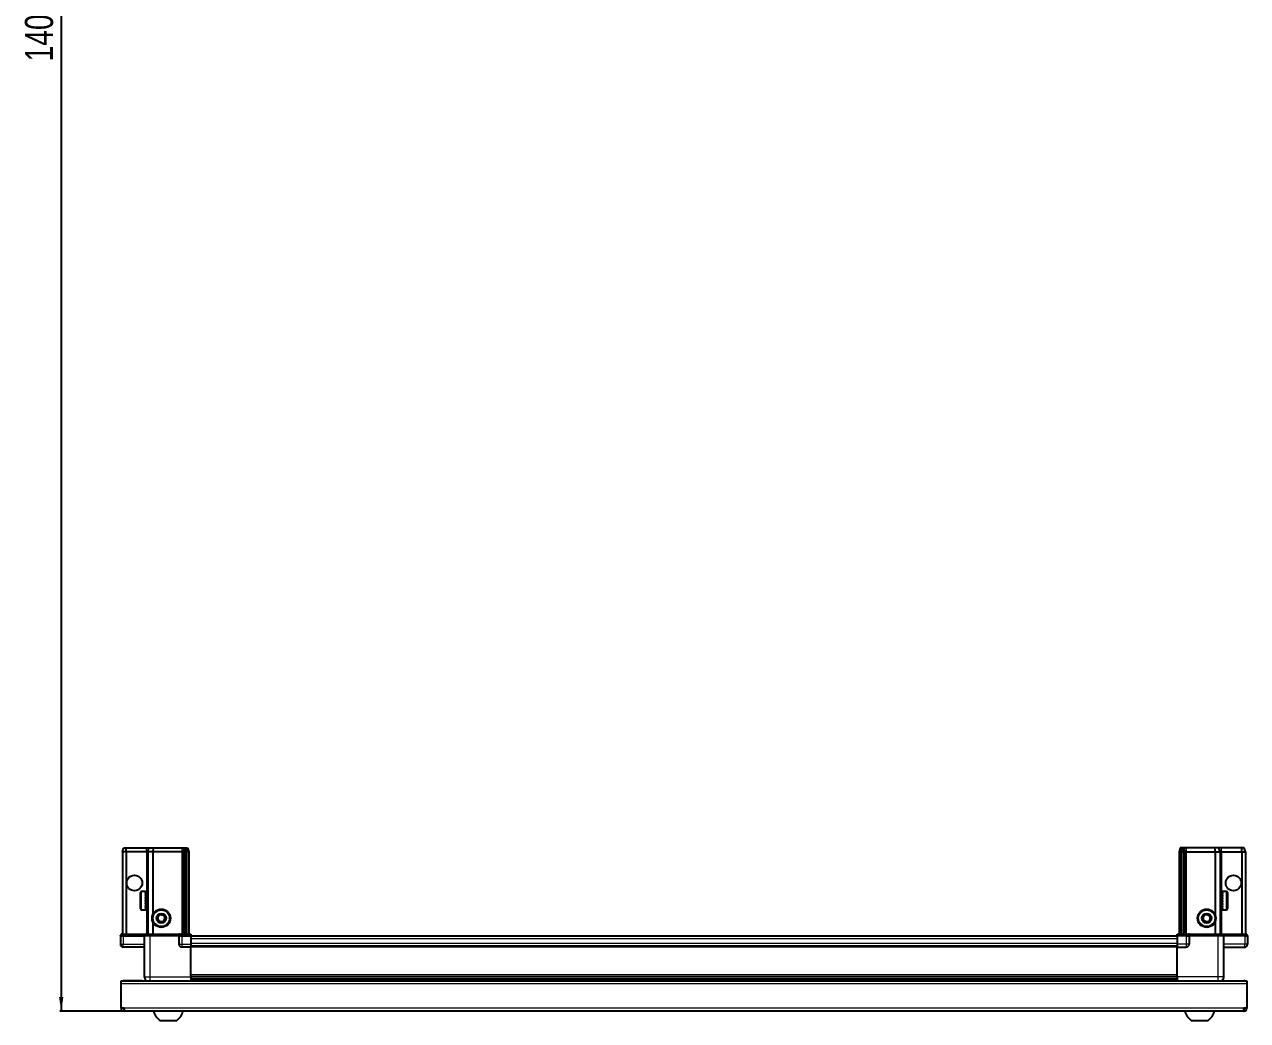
# Model space of a CAD drawing. Header units: millimetres. Extents: x 799 to 4295, y -614 to 2134.
# Drawn here: x 855 to 1723, y -614 to 93 of the extents above; entities that cross this region are included whole.
import ezdxf

# ---------------------------------------------------------------- set-up
doc = ezdxf.new("R2010")
doc.units = ezdxf.units.MM
doc.layers.add('FORMAT', color=7, linetype='Continuous')
doc.styles.add('SLDTEXTSTYLE0', font='TXT', dxfattribs={"width": 0.75})
doc.dimstyles.new('SLDDIMSTYLE0', dxfattribs={"dimtxt": 20, "dimasz": 10, "dimexe": 0, "dimexo": 0.0625, "dimgap": 5, "dimtad": 2, "dimdec": 1, "dimrnd": 1e-09, "dimzin": 12, "dimdsep": 46, "dimtxsty": 'SLDTEXTSTYLE0', "dimsah": 1, "dimcen": 0.09, "dimadec": 0, "dimazin": 3, "dimtfac": 1, "dimtofl": 0, "dimtmove": 0, "dimatfit": 3, "dimfxl": 0, "dimfrac": 2, "dimtolj": 1, "dimtzin": 12, "dimarcsym": 0})

# ---------------------------------------------------------------- blocks, each defined once
blk = doc.blocks.new('_D_9')
at = {"layer": 'FORMAT'}
for p, q in [((948.83, 799.41), (880.47, 799.41)), ((881.47, 799.41), (881.47, -607.59)), ((926.06, -607.59), (880.47, -607.59))]:
    blk.add_line(p, q, dxfattribs=at)
for points in [[(881.47, 799.41), (879.93, 789.41), (883.01, 789.41)], [(881.47, -607.59), (883.01, -597.59), (879.93, -597.59)]]:
    blk.add_solid(points, dxfattribs=at)
at = {"layer": 'FORMAT', "insert": (855.69, 66.35), "char_height": 20, "attachment_point": 1, "rotation": 90, "style": 'SLDTEXTSTYLE0'}
blk.add_mtext('1407', dxfattribs=at)

msp = doc.modelspace()

# ---------------------------------------------------------------- linework, layer by layer
at = {"color": 7, "linetype": 'Continuous', "lineweight": 25}
for p, q in [((924.97, -494.59), (925.77, -491.59)), ((927.47, -494.59), (924.97, -494.59)), ((924.97, -494.59), (924.97, -552.89)), ((925.77, -491.59), (927.63, -491.59)), ((927.47, -494.59), (927.63, -491.59)), ((927.47, -494.59), (927.47, -552.89)), ((941.97, -494.59), (927.47, -494.59)), ((927.63, -491.59), (941.97, -491.59)), ((941.97, -491.59), (943.77, -491.59)), ((942.97, -494.59), (941.97, -494.59)), ((942.97, -494.59), (943.77, -491.59)), ((942.97, -494.59), (942.97, -552.89)), ((946.47, -494.59), (942.97, -494.59)), ((943.77, -491.59), (946.8, -491.59)), ((946.8, -491.59), (946.47, -494.59)), ((946.47, -494.59), (946.47, -539.09)), ((966.97, -494.59), (946.47, -494.59)), ((946.8, -491.59), (966.97, -491.59)), ((966.97, -491.59), (968.77, -491.59)), ((967.97, -494.59), (966.97, -494.59)), ((968.77, -491.59), (967.97, -494.59)), ((968.97, -494.59), (967.97, -494.59)), ((967.97, -494.59), (967.97, -552.89)), ((968.77, -491.59), (969.51, -491.59)), ((969.51, -491.59), (968.97, -494.59)), ((968.97, -494.59), (968.97, -552.89)), ((970.47, -494.59), (968.97, -494.59)), ((969.51, -491.59), (970.02, -491.59)), ((970.02, -491.59), (971.17, -491.59)), ((970.02, -491.59), (970.47, -494.59)), ((970.47, -494.59), (970.47, -552.89)), ((971.97, -494.59), (970.47, -494.59)), ((971.17, -491.59), (971.97, -494.59)), ((971.97, -494.59), (971.97, -552.89)), ((1675.77, -491.59), (1674.97, -494.59)), ((1674.97, -494.59), (1676.47, -494.59)), ((1674.97, -494.59), (1674.97, -552.89)), ((1676.93, -491.59), (1675.77, -491.59)), ((1676.93, -491.59), (1676.47, -494.59)), ((1676.47, -494.59), (1677.97, -494.59)), ((1676.47, -494.59), (1676.47, -552.89)), ((1677.43, -491.59), (1676.93, -491.59)), ((1677.43, -491.59), (1677.97, -494.59)), ((1678.17, -491.59), (1677.43, -491.59)), ((1677.97, -494.59), (1677.97, -552.89)), ((1677.97, -494.59), (1678.97, -494.59)), ((1678.17, -491.59), (1678.97, -494.59)), ((1679.97, -491.59), (1678.17, -491.59)), ((1678.97, -494.59), (1678.97, -552.89)), ((1678.97, -494.59), (1679.97, -494.59)), ((1700.14, -491.59), (1679.97, -491.59)), ((1679.97, -494.59), (1700.47, -494.59)), ((1700.14, -491.59), (1700.47, -494.59)), ((1703.17, -491.59), (1700.14, -491.59)), ((1700.47, -494.59), (1700.47, -539.09)), ((1700.47, -494.59), (1703.97, -494.59)), ((1703.97, -494.59), (1703.17, -491.59)), ((1704.97, -491.59), (1703.17, -491.59)), ((1703.97, -494.59), (1703.97, -552.89)), ((1703.97, -494.59), (1704.97, -494.59)), ((1719.32, -491.59), (1704.97, -491.59)), ((1704.97, -494.59), (1719.47, -494.59)), ((1719.47, -494.59), (1719.32, -491.59)), ((1721.17, -491.59), (1719.32, -491.59)), ((1719.47, -494.59), (1719.47, -552.89)), ((1719.47, -494.59), (1721.97, -494.59)), ((1721.97, -494.59), (1721.17, -491.59)), ((1721.97, -494.59), (1721.97, -552.89)), ((937.77, -534.79), (937.77, -523.39)), ((940.97, -522.59), (938.57, -522.59)), ((940.97, -522.59), (940.97, -522.6)), ((940.97, -522.6), (941.47, -522.6)), ((940.97, -522.79), (941.47, -522.79)), ((940.97, -522.79), (940.97, -523.01)), ((940.97, -523.01), (941.47, -523.01)), ((940.97, -523.58), (941.47, -523.58)), ((940.97, -523.58), (940.97, -524.01)), ((940.97, -524.01), (941.47, -524.01)), ((940.97, -524.92), (941.47, -524.92)), ((940.97, -524.92), (940.97, -525.51)), ((940.97, -525.51), (941.47, -525.51)), ((940.97, -526.66), (941.47, -526.66)), ((940.97, -526.66), (940.97, -527.36)), ((940.97, -527.36), (941.47, -527.36)), ((940.97, -528.64), (941.47, -528.64)), ((940.97, -528.64), (940.97, -529.38)), ((940.97, -528.79), (941.47, -528.79)), ((940.97, -529.29), (941.47, -529.29)), ((940.97, -529.38), (941.47, -529.38)), ((941.47, -522.79), (941.47, -522.6)), ((941.47, -523.01), (941.47, -522.79)), ((941.47, -523.58), (941.47, -523.01)), ((941.47, -524.01), (941.47, -523.58)), ((941.47, -524.92), (941.47, -524.01)), ((941.57, -524.69), (941.47, -524.69)), ((941.47, -525.51), (941.47, -524.92)), ((941.47, -526.66), (941.47, -525.51)), ((941.47, -527.36), (941.47, -526.66)), ((941.47, -528.64), (941.47, -527.36)), ((941.47, -528.79), (941.47, -528.64)), ((941.47, -529.38), (941.47, -529.29)), ((941.47, -530.67), (941.47, -529.38)), ((941.57, -533.49), (941.57, -524.69)), ((942.45, -525.78), (941.97, -525.09)), ((941.97, -533.09), (941.97, -525.09)), ((942.94, -525.09), (942.45, -525.78)), ((942.45, -532.4), (942.45, -525.78)), ((942.97, -525.09), (942.94, -525.09)), ((942.94, -533.09), (942.94, -525.09)), ((1704, -525.09), (1703.97, -525.09)), ((1704.49, -525.78), (1704, -525.09)), ((1704, -525.09), (1704, -533.09)), ((1704.97, -525.09), (1704.49, -525.78)), ((1704.49, -525.78), (1704.49, -532.4)), ((1704.97, -525.09), (1704.97, -533.09)), ((1705.47, -524.69), (1705.37, -524.69)), ((1705.37, -524.69), (1705.37, -533.49)), ((1708.37, -522.59), (1705.47, -522.59)), ((1705.97, -522.59), (1705.47, -522.59)), ((1705.47, -522.59), (1705.47, -522.64)), ((1705.47, -522.64), (1705.47, -522.93)), ((1705.97, -522.64), (1705.47, -522.64)), ((1705.97, -522.93), (1705.47, -522.93)), ((1705.47, -522.93), (1705.47, -523.2)), ((1705.97, -523.2), (1705.47, -523.2)), ((1705.47, -523.2), (1705.47, -523.86)), ((1705.97, -523.86), (1705.47, -523.86)), ((1705.47, -523.86), (1705.47, -524.34)), ((1705.47, -524.34), (1705.47, -525.31)), ((1705.97, -524.34), (1705.47, -524.34)), ((1705.97, -525.31), (1705.47, -525.31)), ((1705.47, -525.31), (1705.47, -525.94)), ((1705.47, -525.94), (1705.47, -527.13)), ((1705.97, -525.94), (1705.47, -525.94)), ((1705.97, -527.13), (1705.47, -527.13)), ((1705.47, -527.13), (1705.47, -527.77)), ((1705.97, -527.77), (1705.47, -527.77)), ((1705.47, -527.85), (1705.47, -529.14)), ((1705.97, -527.85), (1705.47, -527.85)), ((1705.97, -529.14), (1705.47, -529.14)), ((1705.97, -522.64), (1705.97, -522.59)), ((1705.97, -523.2), (1705.97, -522.93)), ((1705.97, -524.34), (1705.97, -523.86)), ((1705.97, -525.94), (1705.97, -525.31)), ((1705.97, -527.85), (1705.97, -527.13)), ((1705.97, -529.88), (1705.97, -529.14)), ((1709.17, -523.39), (1709.17, -534.79)), ((938.57, -535.59), (940.97, -535.59)), ((940.97, -530.67), (941.47, -530.67)), ((940.97, -530.67), (940.97, -531.37)), ((940.97, -531.37), (941.47, -531.37)), ((940.97, -532.54), (941.47, -532.54)), ((940.97, -532.54), (940.97, -533.14)), ((940.97, -533.14), (941.47, -533.14)), ((940.97, -534.07), (941.47, -534.07)), ((940.97, -534.07), (940.97, -534.51)), ((940.97, -534.51), (941.47, -534.51)), ((940.97, -535.12), (941.47, -535.12)), ((940.97, -535.12), (940.97, -535.36)), ((940.97, -535.36), (941.47, -535.36)), ((940.97, -535.58), (941.47, -535.58)), ((940.97, -535.58), (940.97, -535.59)), ((940.97, -535.59), (941.47, -535.59)), ((941.47, -531.37), (941.47, -530.67)), ((941.47, -532.54), (941.47, -531.37)), ((941.47, -533.14), (941.47, -532.54)), ((941.47, -534.07), (941.47, -533.14)), ((941.47, -533.49), (941.57, -533.49)), ((941.47, -534.51), (941.47, -534.07)), ((941.47, -535.12), (941.47, -534.51)), ((941.47, -535.36), (941.47, -535.12)), ((941.47, -535.58), (941.47, -535.36)), ((941.47, -535.59), (941.47, -535.58)), ((941.97, -533.09), (942.45, -532.4)), ((942.45, -532.4), (942.94, -533.09)), ((942.94, -533.09), (942.97, -533.09)), ((1703.97, -533.09), (1704, -533.09)), ((1704, -533.09), (1704.49, -532.4)), ((1704.49, -532.4), (1704.97, -533.09)), ((1705.37, -533.49), (1705.47, -533.49)), ((1705.97, -529.63), (1705.47, -529.63)), ((1705.47, -529.63), (1705.47, -529.88)), ((1705.47, -529.88), (1705.47, -531.15)), ((1705.97, -529.88), (1705.47, -529.88)), ((1705.97, -531.15), (1705.47, -531.15)), ((1705.47, -531.15), (1705.47, -531.84)), ((1705.47, -531.84), (1705.47, -532.95)), ((1705.97, -531.84), (1705.47, -531.84)), ((1705.97, -532.95), (1705.47, -532.95)), ((1705.47, -532.95), (1705.47, -533.52)), ((1705.47, -533.52), (1705.47, -534.38)), ((1705.97, -533.52), (1705.47, -533.52)), ((1705.97, -534.38), (1705.47, -534.38)), ((1705.47, -534.38), (1705.47, -534.78)), ((1705.47, -534.78), (1705.47, -535.29)), ((1705.97, -534.78), (1705.47, -534.78)), ((1705.97, -535.29), (1705.47, -535.29)), ((1705.47, -535.29), (1705.47, -535.47)), ((1705.47, -535.47), (1705.47, -535.59)), ((1705.97, -535.47), (1705.47, -535.47)), ((1705.47, -535.59), (1708.37, -535.59)), ((1705.97, -531.84), (1705.97, -531.15)), ((1705.97, -533.52), (1705.97, -532.95)), ((1705.97, -534.78), (1705.97, -534.38)), ((1705.97, -535.47), (1705.97, -535.29)), ((946.47, -544.09), (946.47, -552.89)), ((1700.47, -544.09), (1700.47, -552.89)), ((923.97, -552.89), (923.47, -553.76)), ((923.47, -554.09), (923.47, -553.76)), ((923.47, -554.09), (925.47, -554.09)), ((923.47, -554.09), (923.47, -560.09)), ((925.47, -552.89), (923.97, -552.89)), ((925.47, -552.89), (940.27, -552.89)), ((940.27, -554.09), (925.47, -554.09)), ((925.47, -554.09), (940.27, -554.09)), ((940.27, -552.89), (940.47, -552.89)), ((940.47, -554.09), (940.27, -554.09)), ((940.47, -554.09), (940.47, -552.89)), ((940.47, -552.89), (944.47, -552.89)), ((944.47, -554.09), (940.47, -554.09)), ((940.47, -554.09), (940.47, -583.09)), ((944.47, -552.89), (964.77, -552.89)), ((964.77, -554.09), (944.47, -554.09)), ((964.77, -552.89), (964.97, -552.89)), ((964.97, -554.09), (964.77, -554.09)), ((964.97, -554.09), (964.97, -552.89)), ((965.65, -552.89), (964.97, -552.89)), ((964.97, -554.09), (966.97, -554.09)), ((964.97, -554.09), (964.97, -560.09)), ((965.65, -552.89), (973.47, -552.89)), ((973.47, -553.76), (966.97, -553.76)), ((973.47, -554.09), (966.97, -554.09)), ((966.97, -554.09), (973.47, -554.09)), ((973.47, -552.89), (973.47, -553.76)), ((973.47, -553.76), (973.47, -553.76)), ((973.47, -554.09), (973.47, -553.76)), ((973.47, -554.09), (973.47, -554.09)), ((973.47, -554.09), (973.47, -560.09)), ((1673.47, -554.24), (973.47, -554.24)), ((1673.47, -552.89), (1681.29, -552.89)), ((1673.47, -553.76), (1673.47, -552.89)), ((1673.47, -554.09), (1673.47, -553.76)), ((1679.97, -553.76), (1673.47, -553.76)), ((1679.97, -554.09), (1673.47, -554.09)), ((1673.47, -554.09), (1673.47, -560.09)), ((1679.97, -554.09), (1681.97, -554.09)), ((1681.97, -554.09), (1679.97, -554.09)), ((1681.97, -552.89), (1681.29, -552.89)), ((1681.97, -554.09), (1681.97, -552.89)), ((1681.97, -552.89), (1682.17, -552.89)), ((1682.17, -554.09), (1681.97, -554.09)), ((1681.97, -554.09), (1681.97, -560.09)), ((1682.17, -552.89), (1702.47, -552.89)), ((1702.47, -554.09), (1682.17, -554.09)), ((1702.47, -552.89), (1706.47, -552.89)), ((1706.47, -554.09), (1702.47, -554.09)), ((1706.47, -554.09), (1706.47, -552.89)), ((1706.47, -552.89), (1706.67, -552.89)), ((1706.67, -554.09), (1706.47, -554.09)), ((1706.47, -554.09), (1706.47, -583.09)), ((1706.67, -552.89), (1721.47, -552.89)), ((1721.47, -554.09), (1706.67, -554.09)), ((1722.97, -552.89), (1721.47, -552.89)), ((1721.47, -554.09), (1723.47, -554.09)), ((1723.47, -553.76), (1722.97, -552.89)), ((1723.47, -553.76), (1722.97, -552.89)), ((1723.47, -554.09), (1723.47, -553.76)), ((1723.47, -554.09), (1723.47, -553.76)), ((1723.47, -554.09), (1723.47, -554.09)), ((1723.47, -554.09), (1723.47, -560.09)), ((940.47, -562.09), (925.47, -562.09)), ((973.47, -562.09), (966.97, -562.09)), ((973.47, -560.09), (973.47, -562.09)), ((1673.47, -561.44), (973.47, -561.44)), ((973.47, -583.09), (973.47, -562.09)), ((1673.47, -560.09), (1673.47, -562.09)), ((1673.47, -562.09), (1679.97, -562.09)), ((1673.47, -583.09), (1673.47, -562.09)), ((1706.47, -562.09), (1721.47, -562.09)), ((923.97, -588.19), (923.97, -586.09)), ((923.97, -586.09), (1722.97, -586.09)), ((923.97, -605.49), (923.97, -588.19)), ((938.97, -585.99), (926.07, -585.99)), ((938.97, -585.99), (938.97, -586.09)), ((973.47, -584.12), (1673.47, -584.12)), ((973.47, -584.15), (1673.47, -584.15)), ((997.35, -585.94), (973.47, -585.94)), ((991.97, -586.09), (991.97, -585.94)), ((992.01, -586.09), (992.01, -585.94)), ((992.28, -586.09), (992.28, -585.94)), ((992.54, -586.09), (992.54, -585.94)), ((993.19, -586.09), (993.19, -585.94)), ((993.66, -586.09), (993.66, -585.94)), ((994.62, -586.09), (994.62, -585.94)), ((995.24, -586.09), (995.24, -585.94)), ((996.43, -586.09), (996.43, -585.94)), ((997.09, -586.09), (997.09, -585.94)), ((997.14, -586.09), (997.14, -585.94)), ((998.44, -585.94), (997.35, -585.94)), ((999.17, -585.94), (998.44, -585.94)), ((998.44, -586.09), (998.44, -585.94)), ((998.44, -585.94), (998.44, -585.94)), ((998.45, -586.09), (998.45, -585.94)), ((998.95, -586.09), (998.95, -585.94)), ((999.17, -586.09), (999.17, -585.94)), ((999.59, -585.94), (999.17, -585.94)), ((999.17, -585.94), (999.17, -585.94)), ((1647.35, -585.94), (999.59, -585.94)), ((1000.45, -586.09), (1000.45, -585.94)), ((1001.14, -586.09), (1001.14, -585.94)), ((1002.26, -586.09), (1002.26, -585.94)), ((1002.84, -586.09), (1002.84, -585.94)), ((1003.71, -586.09), (1003.71, -585.94)), ((1004.11, -586.09), (1004.11, -585.94)), ((1004.64, -586.09), (1004.64, -585.94)), ((1004.83, -586.09), (1004.83, -585.94)), ((1004.97, -586.09), (1004.97, -585.94)), ((1641.97, -586.09), (1641.97, -585.94)), ((1642.14, -586.09), (1642.14, -585.94)), ((1642.35, -586.09), (1642.35, -585.94)), ((1642.91, -586.09), (1642.91, -585.94)), ((1643.33, -586.09), (1643.33, -585.94)), ((1644.23, -586.09), (1644.23, -585.94)), ((1644.82, -586.09), (1644.82, -585.94)), ((1645.96, -586.09), (1645.96, -585.94)), ((1646.66, -586.09), (1646.66, -585.94)), ((1647.93, -585.94), (1647.35, -585.94)), ((1647.93, -586.09), (1647.93, -585.94)), ((1647.94, -585.94), (1647.93, -585.94)), ((1648.67, -585.94), (1647.94, -585.94)), ((1648.11, -586.09), (1648.11, -585.94)), ((1648.61, -586.09), (1648.61, -585.94)), ((1648.67, -586.09), (1648.67, -585.94)), ((1649.59, -585.94), (1648.67, -585.94)), ((1648.67, -585.94), (1648.67, -585.94)), ((1673.47, -585.94), (1649.59, -585.94)), ((1649.96, -586.09), (1649.96, -585.94)), ((1650.67, -586.09), (1650.67, -585.94)), ((1651.84, -586.09), (1651.84, -585.94)), ((1652.45, -586.09), (1652.45, -585.94)), ((1653.4, -586.09), (1653.4, -585.94)), ((1653.85, -586.09), (1653.85, -585.94)), ((1654.47, -586.09), (1654.47, -585.94)), ((1654.71, -586.09), (1654.71, -585.94)), ((1654.95, -586.09), (1654.95, -585.94)), ((1654.97, -586.09), (1654.97, -585.94)), ((1707.97, -585.99), (1707.97, -586.09)), ((1707.97, -585.99), (1720.87, -585.99)), ((1722.97, -586.09), (1722.97, -588.19)), ((1722.97, -588.19), (1722.97, -605.49)), ((926.07, -605.49), (923.97, -605.49)), ((926.07, -605.49), (926.07, -607.59)), ((1720.87, -607.59), (926.07, -607.59)), ((1722.97, -605.49), (1720.87, -605.49)), ((1720.87, -607.59), (1720.87, -605.49)), ((951.47, -614.19), (963.47, -614.19)), ((1683.47, -614.19), (1695.47, -614.19))]:
    msp.add_line(p, q, dxfattribs=at)
at = {"color": 8, "linetype": 'Continuous', "lineweight": 18}
for p, q in [((941.97, -494.59), (941.97, -491.59)), ((941.97, -494.59), (941.97, -525.09)), ((966.97, -491.59), (966.97, -494.59)), ((966.97, -494.59), (966.97, -552.89)), ((1679.97, -491.59), (1679.97, -494.59)), ((1679.97, -494.59), (1679.97, -552.89)), ((1704.97, -494.59), (1704.97, -491.59)), ((1704.97, -494.59), (1704.97, -525.09)), ((938.57, -535.59), (938.57, -522.59)), ((1708.37, -522.59), (1708.37, -535.59)), ((941.97, -533.09), (941.97, -552.89)), ((1704.97, -533.09), (1704.97, -552.89)), ((925.47, -554.09), (925.47, -552.89)), ((925.47, -554.09), (925.47, -560.09)), ((940.27, -554.09), (940.27, -552.89)), ((944.47, -554.09), (944.47, -552.89)), ((944.47, -554.09), (944.47, -583.09)), ((964.77, -554.09), (964.77, -552.89)), ((966.97, -554.09), (966.97, -553.76)), ((966.97, -554.09), (966.97, -560.09)), ((973.47, -554.09), (973.47, -553.76)), ((1679.97, -554.09), (1679.97, -553.76)), ((1679.97, -554.09), (1679.97, -560.09)), ((1682.17, -552.89), (1682.17, -554.09)), ((1702.47, -554.09), (1702.47, -552.89)), ((1702.47, -554.09), (1702.47, -583.09)), ((1706.67, -552.89), (1706.67, -554.09)), ((1721.47, -554.09), (1721.47, -552.89)), ((1721.47, -554.09), (1721.47, -560.09)), ((923.47, -560.09), (925.47, -560.09)), ((925.47, -560.09), (940.47, -560.09)), ((925.47, -562.09), (925.47, -560.09)), ((964.97, -560.09), (966.97, -560.09)), ((966.97, -560.09), (973.47, -560.09)), ((966.97, -560.09), (966.97, -562.09)), ((1673.47, -556.24), (973.47, -556.24)), ((1673.47, -559.44), (973.47, -559.44)), ((1673.47, -562.09), (973.47, -562.09)), ((1679.97, -560.09), (1673.47, -560.09)), ((1679.97, -560.09), (1679.97, -562.09)), ((1681.97, -560.09), (1679.97, -560.09)), ((1721.47, -560.09), (1706.47, -560.09)), ((1723.47, -560.09), (1721.47, -560.09)), ((1721.47, -562.09), (1721.47, -560.09)), ((973.47, -581.5), (1673.47, -581.5)), ((1722.97, -588.19), (923.97, -588.19)), ((926.07, -586.09), (926.07, -585.99)), ((944.47, -583.09), (973.47, -583.09)), ((1673.47, -582.91), (973.47, -582.91)), ((973.47, -585.36), (1673.47, -585.36)), ((1702.47, -583.09), (1673.47, -583.09)), ((1720.87, -586.09), (1720.87, -585.99)), ((1720.87, -605.49), (926.07, -605.49))]:
    msp.add_line(p, q, dxfattribs=at)
at = {"color": 7, "linetype": 'Continuous', "lineweight": 25, "flags": 128}
for points in [[(926.07, -585.99), (925.66, -586.03), (925.43, -586.09)], [(1721.51, -586.09), (1721.28, -586.03), (1720.87, -585.99)]]:
    msp.add_lwpolyline(points, dxfattribs=at)
at = {"color": 7, "linetype": 'Continuous', "lineweight": 25}
for centre, radius in [((933.47, -516.59), 5.5), ((1713.47, -516.59), 5.5), ((952.47, -541.59), 6.5), ((952.47, -541.59), 3.46), ((1694.47, -541.59), 6.5), ((1694.47, -541.59), 3.46)]:
    msp.add_circle(centre, radius, dxfattribs=at)
at = {"color": 8, "linetype": 'Continuous', "lineweight": 18}
for centre in [(952.47, -541.59), (1694.47, -541.59)]:
    msp.add_circle(centre, 5.7, dxfattribs=at)
at = {"color": 7, "linetype": 'Continuous', "lineweight": 25}
for centre, radius, start, end in [((938.57, -523.39), 0.8, 90, 180), ((941.97, -524.69), 0.4, 180, 270), ((1704.97, -524.69), 0.4, 270, 0), ((1708.37, -523.39), 0.8, 360, 90), ((938.57, -534.79), 0.8, 180, 270), ((941.97, -533.49), 0.4, 90, 180), ((1704.97, -533.49), 0.4, 360, 90), ((1708.37, -534.79), 0.8, 270, 0), ((952.47, -541.59), 2.5, 147.37605, 207.37605), ((952.47, -541.59), 2.5, 207.37605, 267.37605), ((952.47, -541.59), 2.5, 87.37605, 147.37605), ((952.47, -541.59), 2.5, 267.37605, 327.37605), ((952.47, -541.59), 2.5, 27.37605, 87.37605), ((952.47, -541.59), 2.5, 327.37605, 27.37605), ((1694.47, -541.59), 2.5, 134.67671, 194.67671), ((1694.47, -541.59), 2.5, 194.67671, 254.67671), ((1694.47, -541.59), 2.5, 74.67671, 134.67671), ((1694.47, -541.59), 2.5, 254.67671, 314.67671), ((1694.47, -541.59), 2.5, 14.67671, 74.67671), ((1694.47, -541.59), 2.5, 314.67671, 14.67671), ((925.47, -560.09), 2, 180, 270), ((966.97, -560.09), 2, 180, 270), ((1679.97, -560.09), 2, 270, 0), ((1721.47, -560.09), 2, 270, 0), ((926.07, -605.49), 2.1, 180, 270), ((926.07, -605.49), 0.6, 180, 270), ((958.5, -604.57), 11.91, 194.70035, 233.8734), ((956.45, -604.57), 11.91, 306.1266, 345.29965), ((1690.5, -604.57), 11.91, 194.70035, 233.8734), ((1688.45, -604.57), 11.91, 306.1266, 345.29965), ((1720.87, -605.49), 2.1, 270, 0), ((1720.87, -605.49), 0.6, 270, 0)]:
    msp.add_arc(centre, radius, start, end, dxfattribs=at)
for centre, start_param, end_param in [((966.97, -550.3), 2.418858, 3.141593), ((1679.97, -550.3), 3.141593, 3.864327)]:
    msp.add_ellipse(centre, major_axis=(0, 3.46), ratio=0.57735, start_param=start_param, end_param=end_param, dxfattribs=at)
for points, knots in [([(949.59, -541.46), (949.86, -541.03), (950.39, -540.21), (950.9, -539.41), (951.14, -539.03)], [0, 0, 0, 0, 0.534686, 1, 1, 1, 1]), ([(950.91, -544.02), (950.86, -543.91), (950.58, -543.38), (950.12, -542.5), (949.75, -541.77), (949.59, -541.46)], [0, 0, 0, 0, 0.133125, 0.637099, 1, 1, 1, 1]), ([(953.8, -544.16), (953.28, -544.13), (952.32, -544.09), (951.36, -544.04), (950.91, -544.02)], [0, 0, 0, 0, 0.5346859, 1, 1, 1, 1]), ([(951.14, -539.03), (951.66, -539.05), (952.62, -539.1), (953.58, -539.14), (954.03, -539.16)], [0, 0, 0, 0, 0.534686, 1, 1, 1, 1]), ([(955.35, -541.73), (955.08, -542.16), (954.56, -542.97), (954.04, -543.78), (953.8, -544.16)], [0, 0, 0, 0, 0.534686, 1, 1, 1, 1]), ([(954.03, -539.16), (954.19, -539.47), (954.56, -540.2), (955.02, -541.08), (955.3, -541.61), (955.35, -541.73)], [0, 0, 0, 0, 0.362901, 0.866875, 1, 1, 1, 1]), ([(1691.69, -540.83), (1692.05, -540.47), (1692.74, -539.79), (1693.42, -539.11), (1693.74, -538.8)], [0, 0, 0, 0, 0.5346859, 1, 1, 1, 1]), ([(1692.42, -543.62), (1692.33, -543.29), (1692.12, -542.49), (1691.87, -541.53), (1691.72, -540.95), (1691.69, -540.83)], [0, 0, 0, 0, 0.362901, 0.866875, 1, 1, 1, 1]), ([(1695.2, -544.39), (1694.7, -544.25), (1693.77, -543.99), (1692.85, -543.74), (1692.42, -543.62)], [0, 0, 0, 0, 0.534686, 1, 1, 1, 1]), ([(1693.74, -538.8), (1694.24, -538.94), (1695.17, -539.19), (1696.09, -539.45), (1696.52, -539.56)], [0, 0, 0, 0, 0.534686, 1, 1, 1, 1]), ([(1697.25, -542.36), (1696.89, -542.72), (1696.2, -543.4), (1695.52, -544.07), (1695.2, -544.39)], [0, 0, 0, 0, 0.534686, 1, 1, 1, 1]), ([(1696.52, -539.56), (1696.56, -539.68), (1696.71, -540.26), (1696.96, -541.23), (1697.17, -542.02), (1697.25, -542.36)], [0, 0, 0, 0, 0.133125, 0.637099, 1, 1, 1, 1]), ([(940.47, -583.09), (940.52, -583.53), (940.59, -584.21), (941.02, -585.03), (941.48, -585.58), (941.88, -585.94), (942.15, -586.07), (942.19, -586.09)], [0, 0, 0, 0, 0.363018, 0.558438, 0.758004, 0.95757, 1, 1, 1, 1]), ([(973.47, -583.09), (973.47, -583.49), (973.47, -584.28), (973.47, -585.3), (973.47, -585.93), (973.47, -586.08), (973.47, -586.09)], [0, 0, 0, 0, 0.32552, 0.65104, 0.97656, 1, 1, 1, 1]), ([(1673.47, -583.09), (1673.47, -583.49), (1673.47, -584.28), (1673.47, -585.3), (1673.47, -585.93), (1673.47, -586.08), (1673.47, -586.09)], [0, 0, 0, 0, 0.3255201, 0.6510403, 0.9765604, 1, 1, 1, 1]), ([(1706.47, -583.09), (1706.42, -583.53), (1706.35, -584.21), (1705.92, -585.03), (1705.46, -585.58), (1705.06, -585.94), (1704.8, -586.07), (1704.75, -586.09)], [0, 0, 0, 0, 0.363018, 0.558438, 0.758004, 0.95757, 1, 1, 1, 1])]:
    msp.add_open_spline(points, degree=3, knots=knots, dxfattribs=at)
at = {"color": 8, "linetype": 'Continuous', "lineweight": 18}
for points in [[(940.47, -583.09), (940.53, -583.09), (940.65, -583.09), (941.58, -583.09), (942.9, -583.09), (943.95, -583.09), (944.47, -583.09)], [(1706.47, -583.09), (1706.41, -583.09), (1706.29, -583.09), (1705.37, -583.09), (1704.04, -583.09), (1702.99, -583.09), (1702.47, -583.09)]]:
    msp.add_open_spline(points, degree=3, dxfattribs=at)
for points in [[(944.47, -583.09), (944.47, -583.53), (944.47, -584.21), (944.47, -585.03), (944.47, -585.58), (944.47, -585.94), (944.47, -586.07), (944.47, -586.09)], [(1702.47, -583.09), (1702.47, -583.53), (1702.47, -584.21), (1702.47, -585.03), (1702.47, -585.58), (1702.47, -585.94), (1702.47, -586.07), (1702.47, -586.09)]]:
    msp.add_open_spline(points, degree=3, knots=[0, 0, 0, 0, 0.363018, 0.558438, 0.758004, 0.95757, 1, 1, 1, 1], dxfattribs=at)

# ---------------------------------------------------------------- dimensions: what is measured, and where the dimension line sits
at = {"layer": 'FORMAT'}
dim = msp.add_linear_dim(base=(881.47, -607.59), p1=(948.84, 799.41), p2=(926.07, -607.59), angle=90, dimstyle='SLDDIMSTYLE0', dxfattribs=at)
dim.commit()
dim.dimension.update_dxf_attribs({"geometry": '_D_9', "text_midpoint": (881.47, 95.91), "dimtype": 160})

doc.saveas('drawing.dxf')
